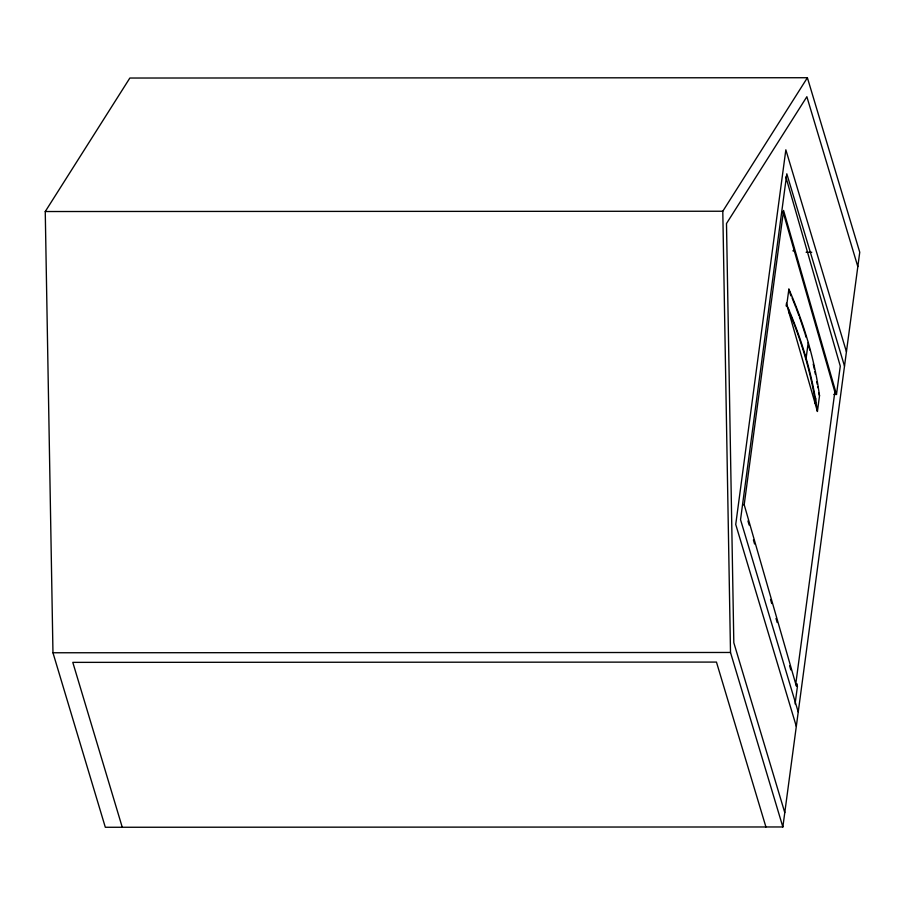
<?xml version="1.0" encoding="UTF-8"?>
<svg xmlns="http://www.w3.org/2000/svg" width="905" height="905" viewBox="0 0 905 905"><rect width="100%" height="100%" fill="white"/><g stroke="black" fill="none" stroke-linecap="round" stroke-linejoin="round"><path stroke-width="1.36" d="M783.04 211.793L834.84 391.876L795.789 683.761L796.705 683.773L796.377 686.16L744.193 504.719L783.56 210.446L836.492 394.467L833.89 394.433M786.128 305.969L786.502 303.175M786.762 304.883L788.877 289.148A1121.261 611.067 7.6 0 1 808.222 342.486A1119.406 610.061 7.6 0 1 818.222 386.91L819.523 395.711L817.419 411.458L786.762 304.883A1121.261 611.067 7.6 0 1 806.106 358.233A1119.406 610.061 7.6 0 1 816.118 402.657L817.419 411.458M789.42 310.291L789.07 312.915L790.008 313.797A1121.974 611.463 7.6 0 1 805.563 358.222A1117.279 608.907 7.6 0 1 815.541 402.567L815.111 403.426L815.812 398.189M805.563 358.222L805.914 355.597M806.117 358.233L808.222 342.486M795.088 703.92L797.441 686.352L796.705 683.773M836.492 394.467L840.281 366.129L785.857 176.928M782.859 826.966L859.75 252.235L807.396 77.728L129.856 78.034L45.25 211.532L52.965 652.765L105.319 827.272L782.859 826.966L730.505 652.471L722.79 211.238L807.396 77.728M45.25 211.532L722.79 211.238M806.106 252.257L811.762 252.257M52.965 652.765L730.505 652.471M792.848 250.832L793.889 250.843L793.617 249.927M834.84 391.876L835.745 391.888M743.288 504.707L744.193 504.719M857.827 266.602L806.864 96.722L726.489 223.546L733.819 642.72L784.782 812.6M846.435 351.762L785.845 149.811L735.731 524.436L796.321 726.387M844.512 366.129L786.807 173.794L740.539 519.685L798.233 712.02M765.924 826.978L716.455 662.087L72.796 662.37L122.254 827.26M788.877 289.148L790.8 295.833M818.754 393.042L819.523 395.711M747.96 520.952L749.125 525.013M753.413 539.912L754.578 543.973M770.551 599.483L771.716 603.544M776.004 618.443L777.169 622.504M789.635 665.831L790.8 669.892M817.645 386.82L817.769 387.691M792.113 298.05A1121.974 611.463 7.6 0 1 795.653 306.908M796.151 308.175A1121.974 611.463 7.6 0 1 798.991 315.777M799.443 317.055A1121.974 611.463 7.6 0 1 804.59 332.305M804.998 333.572A1121.974 611.463 7.6 0 1 806.163 337.384M808.742 346.298A1117.279 608.907 7.6 0 1 809.783 350.111M813.222 364.082A1117.279 608.907 7.6 0 1 814.342 369.15M814.862 371.672A1117.279 608.907 7.6 0 1 815.371 374.206M816.796 381.774A1117.279 608.907 7.6 0 1 817.226 384.297"/></g></svg>
